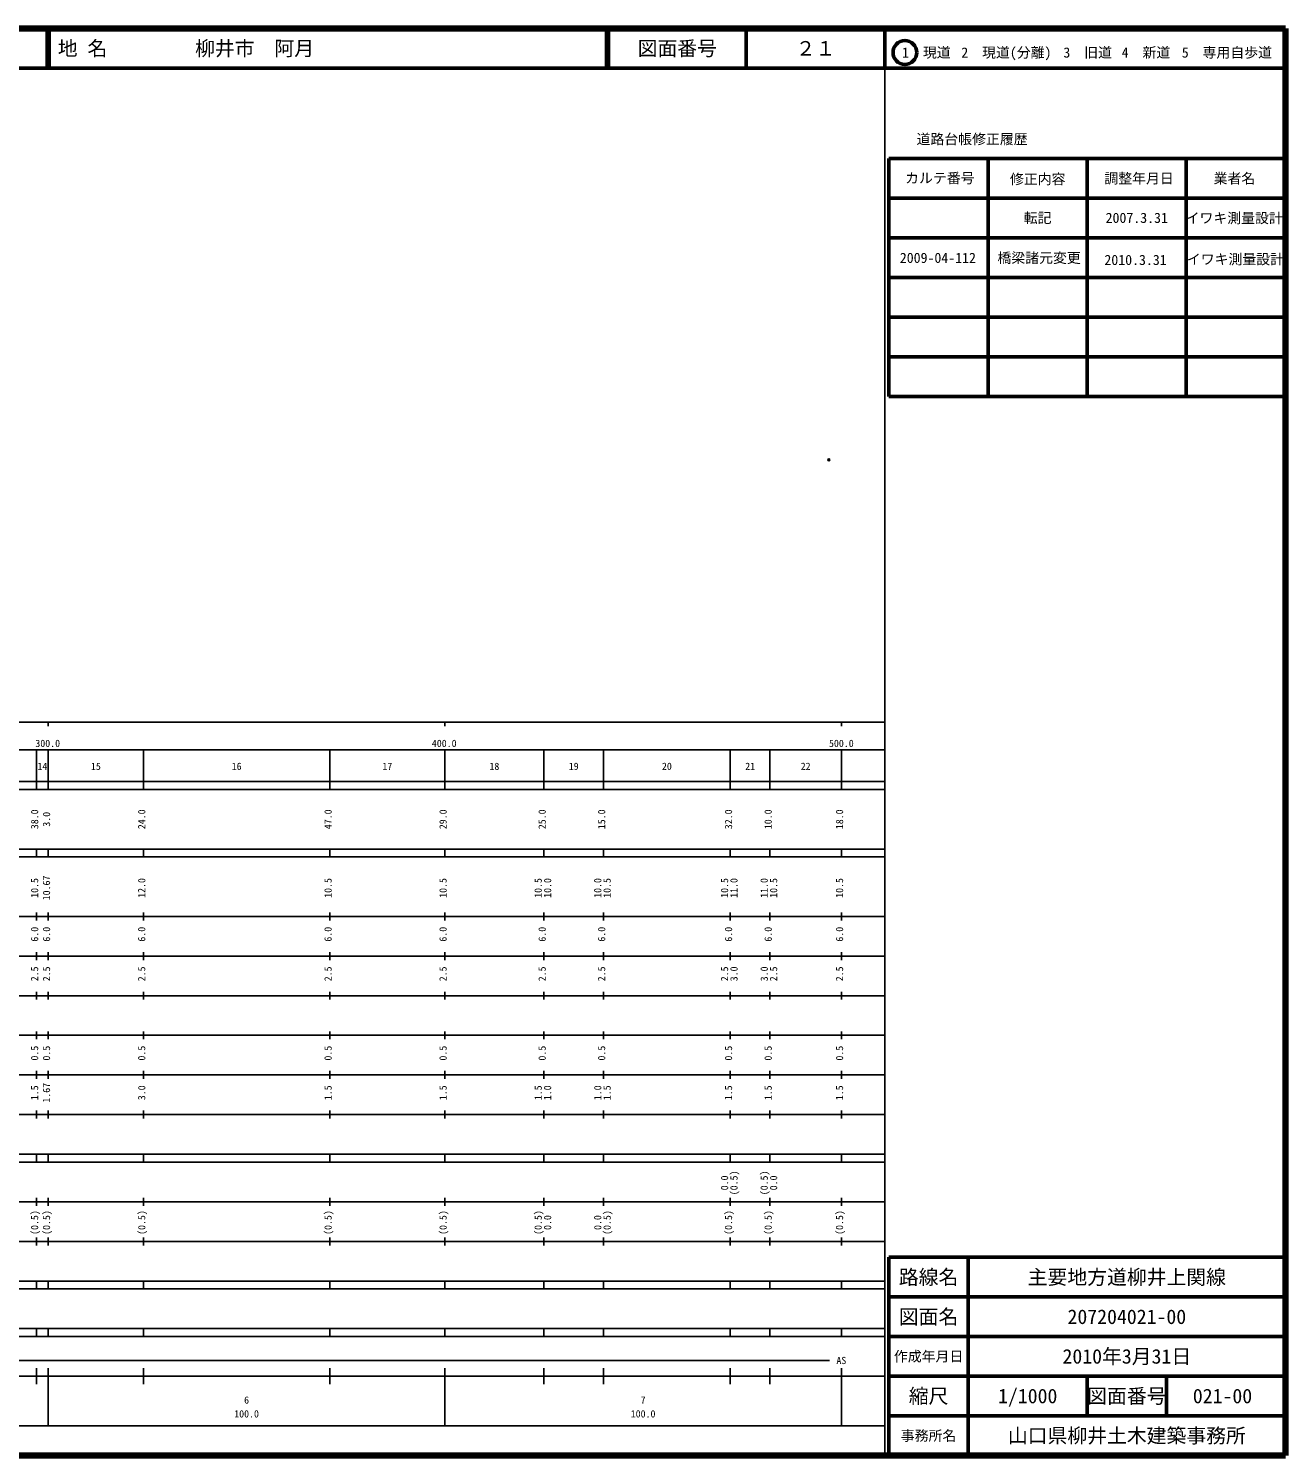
# Model space of a CAD drawing. Units: millimetres on the paper. Extents: x 40 to 680, y 20 to 380.
# Drawn here: x 363 to 680, y 20 to 380 of the extents above; entities that cross this region are included whole.
import ezdxf
from ezdxf.enums import TextEntityAlignment as Align

# ---------------------------------------------------------------- set-up
doc = ezdxf.new("R2010")
doc.units = ezdxf.units.MM
doc.header["$PDMODE"] = 32
doc.header["$PDSIZE"] = 0.5
doc.layers.add('M-OTRS', color=6, linetype='Continuous')
doc.layers.add('M-TTL-TXT', color=7, linetype='Continuous')
for name, color, linetype, lineweight in [('M-TTL', 2, 'Continuous', 140), ('M-TTL-BAND', 7, 'Continuous', 25), ('M-TTL-FRAM', 2, 'Continuous', 50), ('M-TTL-LINE', 7, 'Continuous', 50)]:
    doc.layers.add(name, color=color, linetype=linetype, lineweight=lineweight)
doc.styles.add('ＭＳ ゴシック', font='')
doc.styles.get('ＭＳ ゴシック').set_extended_font_data('MS Gothic')

msp = doc.modelspace()

# ---------------------------------------------------------------- linework, layer by layer
at = {"layer": 'M-OTRS'}
msp.add_point((564.851, 271.214), dxfattribs=at)
at = {"layer": 'M-TTL'}
for p, q in [((680, 380), (40, 380)), ((680, 20), (680, 380)), ((40, 20), (680, 20))]:
    msp.add_line(p, q, dxfattribs=at)
at = {"layer": 'M-TTL-BAND'}
for p, q in [((579, 20), (579, 370)), ((40, 205), (579, 205)), ((368, 205), (368, 204)), ((468, 205), (468, 204)), ((568, 205), (568, 204)), ((68, 198), (579, 198)), ((365, 188), (365, 198)), ((368, 188), (368, 198)), ((392, 188), (392, 198)), ((439, 188), (439, 198)), ((468, 188), (468, 198)), ((493, 188), (493, 198)), ((508, 188), (508, 198)), ((540, 188), (540, 198)), ((550, 188), (550, 198)), ((568, 188), (568, 198)), ((40, 190), (579, 190)), ((40, 188), (579, 188)), ((40, 173), (579, 173)), ((365, 171), (365, 173)), ((368, 171), (368, 173)), ((392, 171), (392, 173)), ((439, 171), (439, 173)), ((468, 171), (468, 173)), ((493, 171), (493, 173)), ((508, 171), (508, 173)), ((540, 171), (540, 173)), ((550, 171), (550, 173)), ((568, 171), (568, 173)), ((40, 171), (579, 171)), ((40, 156), (579, 156)), ((365, 155), (365, 157)), ((368, 155), (368, 157)), ((392, 155), (392, 157)), ((439, 155), (439, 157)), ((468, 155), (468, 157)), ((493, 155), (493, 157)), ((508, 155), (508, 157)), ((540, 155), (540, 157)), ((550, 155), (550, 157)), ((568, 155), (568, 157)), ((46, 146), (579, 146)), ((365, 145), (365, 147)), ((368, 145), (368, 147)), ((392, 145), (392, 147)), ((439, 145), (439, 147)), ((468, 145), (468, 147)), ((493, 145), (493, 147)), ((508, 145), (508, 147)), ((540, 145), (540, 147)), ((550, 145), (550, 147)), ((568, 145), (568, 147)), ((365, 135), (365, 137)), ((368, 135), (368, 137)), ((392, 135), (392, 137)), ((439, 135), (439, 137)), ((468, 135), (468, 137)), ((493, 135), (493, 137)), ((508, 135), (508, 137)), ((540, 135), (540, 137)), ((550, 135), (550, 137)), ((568, 135), (568, 137)), ((52, 136), (579, 136)), ((46, 126), (579, 126)), ((365, 125), (365, 127)), ((368, 125), (368, 127)), ((392, 125), (392, 127)), ((439, 125), (439, 127)), ((468, 125), (468, 127)), ((493, 125), (493, 127)), ((508, 125), (508, 127)), ((540, 125), (540, 127)), ((550, 125), (550, 127)), ((568, 125), (568, 127)), ((52, 116), (579, 116)), ((365, 115), (365, 117)), ((368, 115), (368, 117)), ((392, 115), (392, 117)), ((439, 115), (439, 117)), ((468, 115), (468, 117)), ((493, 115), (493, 117)), ((508, 115), (508, 117)), ((540, 115), (540, 117)), ((550, 115), (550, 117)), ((568, 115), (568, 117)), ((46, 106), (579, 106)), ((365, 105), (365, 107)), ((368, 105), (368, 107)), ((392, 105), (392, 107)), ((439, 105), (439, 107)), ((468, 105), (468, 107)), ((493, 105), (493, 107)), ((508, 105), (508, 107)), ((540, 105), (540, 107)), ((550, 105), (550, 107)), ((568, 105), (568, 107)), ((40, 96), (579, 96)), ((40, 94), (579, 94)), ((365, 94), (365, 96)), ((368, 94), (368, 96)), ((392, 94), (392, 96)), ((439, 94), (439, 96)), ((468, 94), (468, 96)), ((493, 94), (493, 96)), ((508, 94), (508, 96)), ((540, 94), (540, 96)), ((550, 94), (550, 96)), ((568, 94), (568, 96)), ((49, 84), (579, 84)), ((365, 83), (365, 85)), ((368, 83), (368, 85)), ((392, 83), (392, 85)), ((439, 83), (439, 85)), ((468, 83), (468, 85)), ((493, 83), (493, 85)), ((508, 83), (508, 85)), ((540, 83), (540, 85)), ((550, 83), (550, 85)), ((568, 83), (568, 85)), ((40, 74), (579, 74)), ((365, 73), (365, 75)), ((368, 73), (368, 75)), ((392, 73), (392, 75)), ((439, 73), (439, 75)), ((468, 73), (468, 75)), ((493, 73), (493, 75)), ((508, 73), (508, 75)), ((540, 73), (540, 75)), ((550, 73), (550, 75)), ((568, 73), (568, 75)), ((40, 64), (579, 64)), ((40, 62), (579, 62)), ((365, 62), (365, 64)), ((368, 62), (368, 64)), ((392, 62), (392, 64)), ((439, 62), (439, 64)), ((468, 62), (468, 64)), ((493, 62), (493, 64)), ((508, 62), (508, 64)), ((540, 62), (540, 64)), ((550, 62), (550, 64)), ((568, 62), (568, 64)), ((40, 52), (579, 52)), ((365, 50), (365, 52)), ((368, 50), (368, 52)), ((392, 50), (392, 52)), ((439, 50), (439, 52)), ((468, 50), (468, 52)), ((493, 50), (493, 52)), ((508, 50), (508, 52)), ((540, 50), (540, 52)), ((550, 50), (550, 52)), ((568, 50), (568, 52)), ((40, 50), (579, 50)), ((71, 44), (565, 44)), ((40, 40), (579, 40)), ((365, 38), (365, 42)), ((368, 27.5), (368, 42)), ((392, 38), (392, 42)), ((439, 38), (439, 42)), ((468, 27.5), (468, 42)), ((493, 38), (493, 42)), ((508, 38), (508, 42)), ((540, 38), (540, 42)), ((550, 38), (550, 42)), ((568, 27.5), (568, 42)), ((68, 27.5), (579, 27.5))]:
    msp.add_line(p, q, dxfattribs=at)
at = {"layer": 'M-TTL-FRAM'}
for p, q in [((580, 347.197), (580, 287.197)), ((580, 347.197), (680, 347.197)), ((580, 287.197), (680, 287.197)), ((680, 70), (580, 70)), ((580, 70), (580, 20))]:
    msp.add_line(p, q, dxfattribs=at)
at = {"layer": 'M-TTL-LINE'}
for p, q in [((367.75, 380), (367.75, 370)), ((368.25, 380), (368.25, 370)), ((508.747, 380), (508.747, 370)), ((509.247, 380), (509.247, 370)), ((543.997, 380), (543.997, 370)), ((579, 380), (579, 370)), ((40, 370), (680, 370)), ((605, 347.197), (605, 287.197)), ((630, 347.197), (630, 287.197)), ((655, 347.197), (655, 287.197)), ((580, 337.197), (680, 337.197)), ((580, 327.197), (680, 327.197)), ((580, 317.197), (680, 317.197)), ((580, 307.197), (680, 307.197)), ((580, 297.197), (680, 297.197)), ((600, 70), (600, 20)), ((680, 60), (580, 60)), ((680, 50), (580, 50)), ((680, 40), (580, 40)), ((630, 40), (630, 30)), ((650, 40), (650, 30)), ((680, 30), (580, 30))]:
    msp.add_line(p, q, dxfattribs=at)
msp.add_circle((584.031, 373.958), 3, dxfattribs=at)

# ---------------------------------------------------------------- texts
at = {"layer": 'M-TTL-BAND', "style": 'ＭＳ ゴシック'}
for s, p in [('300.0', (367.844, 198.195)), ('400.0', (467.844, 198.195)), ('500.0', (568, 198.195)), ('500.0', (568, 198.195)), ('14', (366.5, 192.405)), ('15', (380, 192.405)), ('16', (415.5, 192.405)), ('17', (453.5, 192.405)), ('18', (480.5, 192.405)), ('19', (500.5, 192.405)), ('20', (524, 192.405)), ('21', (545, 192.405)), ('22', (559, 192.405)), ('AS', (568, 42.5)), ('6', (418, 32.523)), ('7', (518, 32.523)), ('100.0', (418, 29.033)), ('100.0', (518, 29.033))]:
    msp.add_text(s, height=1.833, dxfattribs=at).set_placement(p, align=Align.BOTTOM_CENTER)
for s, p in [('38.0', (366, 180.5)), ('3.0', (369, 180.5)), ('24.0', (393, 180.5)), ('47.0', (440, 180.5)), ('29.0', (469, 180.5)), ('25.0', (494, 180.5)), ('15.0', (509, 180.5)), ('32.0', (541, 180.5)), ('10.0', (551, 180.5)), ('18.0', (569, 180.5)), ('10.67', (369, 163.174)), ('10.5', (366, 163.174)), ('12.0', (393, 163.174)), ('10.5', (440, 163.174)), ('10.5', (469, 163.174)), ('10.5', (493, 163.174)), ('10.0', (495.37, 163.174)), ('10.0', (508, 163.174)), ('10.5', (510.37, 163.174)), ('10.5', (540, 163.174)), ('11.0', (542.37, 163.174)), ('11.0', (550, 163.174)), ('10.5', (552.37, 163.174)), ('10.5', (569, 163.174)), ('6.0', (366, 151.5)), ('6.0', (369, 151.5)), ('6.0', (393, 151.5)), ('6.0', (440, 151.5)), ('6.0', (469, 151.5)), ('6.0', (494, 151.5)), ('6.0', (509, 151.5)), ('6.0', (541, 151.5)), ('6.0', (551, 151.5)), ('6.0', (569, 151.5)), ('2.5', (366, 141.5)), ('2.5', (369, 141.5)), ('2.5', (393, 141.5)), ('2.5', (440, 141.5)), ('2.5', (469, 141.5)), ('2.5', (494, 141.5)), ('2.5', (509, 141.5)), ('2.5', (540, 141.5)), ('3.0', (542.37, 141.5)), ('3.0', (550, 141.5)), ('2.5', (552.37, 141.5)), ('2.5', (569, 141.5)), ('0.5', (366, 121.5)), ('0.5', (369, 121.5)), ('0.5', (393, 121.5)), ('0.5', (440, 121.5)), ('0.5', (469, 121.5)), ('0.5', (494, 121.5)), ('0.5', (509, 121.5)), ('0.5', (541, 121.5)), ('0.5', (551, 121.5)), ('0.5', (569, 121.5)), ('1.5', (366, 111.5)), ('1.67', (369, 111.5)), ('3.0', (393, 111.5)), ('1.5', (440, 111.5)), ('1.5', (469, 111.5)), ('1.5', (493, 111.5)), ('1.0', (495.37, 111.5)), ('1.0', (508, 111.5)), ('1.5', (510.37, 111.5)), ('1.5', (541, 111.5)), ('1.5', (551, 111.5)), ('1.5', (569, 111.5)), ('0.0', (540, 88.764)), ('(0.5)', (542.37, 88.764)), ('(0.5)', (550, 88.764)), ('0.0', (552.37, 88.764)), ('(0.5)', (366, 78.764)), ('(0.5)', (369, 78.764)), ('(0.5)', (393, 78.764)), ('(0.5)', (440, 78.764)), ('(0.5)', (469, 78.764)), ('(0.5)', (493, 78.764)), ('0.0', (495.37, 78.764)), ('0.0', (508, 78.764)), ('(0.5)', (510.37, 78.764)), ('(0.5)', (541, 78.764)), ('(0.5)', (551, 78.764)), ('(0.5)', (569, 78.764))]:
    msp.add_text(s, height=1.833, rotation=90, dxfattribs=at).set_placement(p, align=Align.BOTTOM_CENTER)
at = {"layer": 'M-TTL-TXT', "style": 'ＭＳ ゴシック'}
for s, p in [('地 名', (370.38, 375)), ('柳井市\u3000阿月', (405.024, 375))]:
    msp.add_text(s, height=3.666, dxfattribs=at).set_placement(p, align=Align.MIDDLE_LEFT)
for s, height, p in [('図面番号', 3.666, (526.622, 375)), ('２１', 3.666, (561.497, 375)), ('1\u3000現道', 2.566, (589.448, 373.958)), ('2\u3000現道(分離)', 2.566, (609.619, 373.958)), ('3\u3000旧道', 2.566, (630.121, 373.958)), ('4\u3000新道', 2.566, (644.824, 373.958)), ('5\u3000専用自歩道', 2.566, (665.228, 373.958)), ('道路台帳修正履歴', 2.566, (600.968, 352.113)), ('カルテ番号', 2.566, (592.839, 342.277)), ('修正内容', 2.566, (617.509, 342.023)), ('調整年月日', 2.566, (643.089, 342.197)), ('業者名', 2.566, (667.134, 342.197)), ('転記', 2.566, (617.5, 332.245)), ('2007.3.31', 2.566, (642.5, 332.245)), ('イワキ測量設計', 2.566, (667.077, 332.189)), ('2009-04-112', 2.566, (592.347, 322.151)), ('橋梁諸元変更', 2.566, (617.875, 322.147)), ('2010.3.31', 2.566, (642.196, 321.626)), ('イワキ測量設計', 2.566, (667.385, 321.799)), ('路線名', 3.666, (590, 65)), ('路線名', 3.666, (590, 65)), ('主要地方道柳井上関線', 3.666, (640, 65)), ('図面名', 3.666, (590, 55)), ('図面名', 3.666, (590, 55)), ('207204021-00', 3.666, (640, 55)), ('2010年3月31日', 3.666, (640, 45)), ('作成年月日', 2.566, (590, 45)), ('作成年月日', 2.566, (590, 45)), ('縮尺', 3.666, (590, 35)), ('縮尺', 3.666, (590, 35)), ('1/1000', 3.666, (615, 35)), ('図面番号', 3.666, (640, 35)), ('図面番号', 3.666, (640, 35)), ('021-00', 3.666, (664.125, 35)), ('事務所名', 2.566, (590, 25)), ('事務所名', 2.566, (590, 25)), ('山口県柳井土木建築事務所', 3.666, (640, 25))]:
    msp.add_text(s, height=height, dxfattribs=at).set_placement(p, align=Align.MIDDLE_CENTER)

doc.saveas('drawing.dxf')
